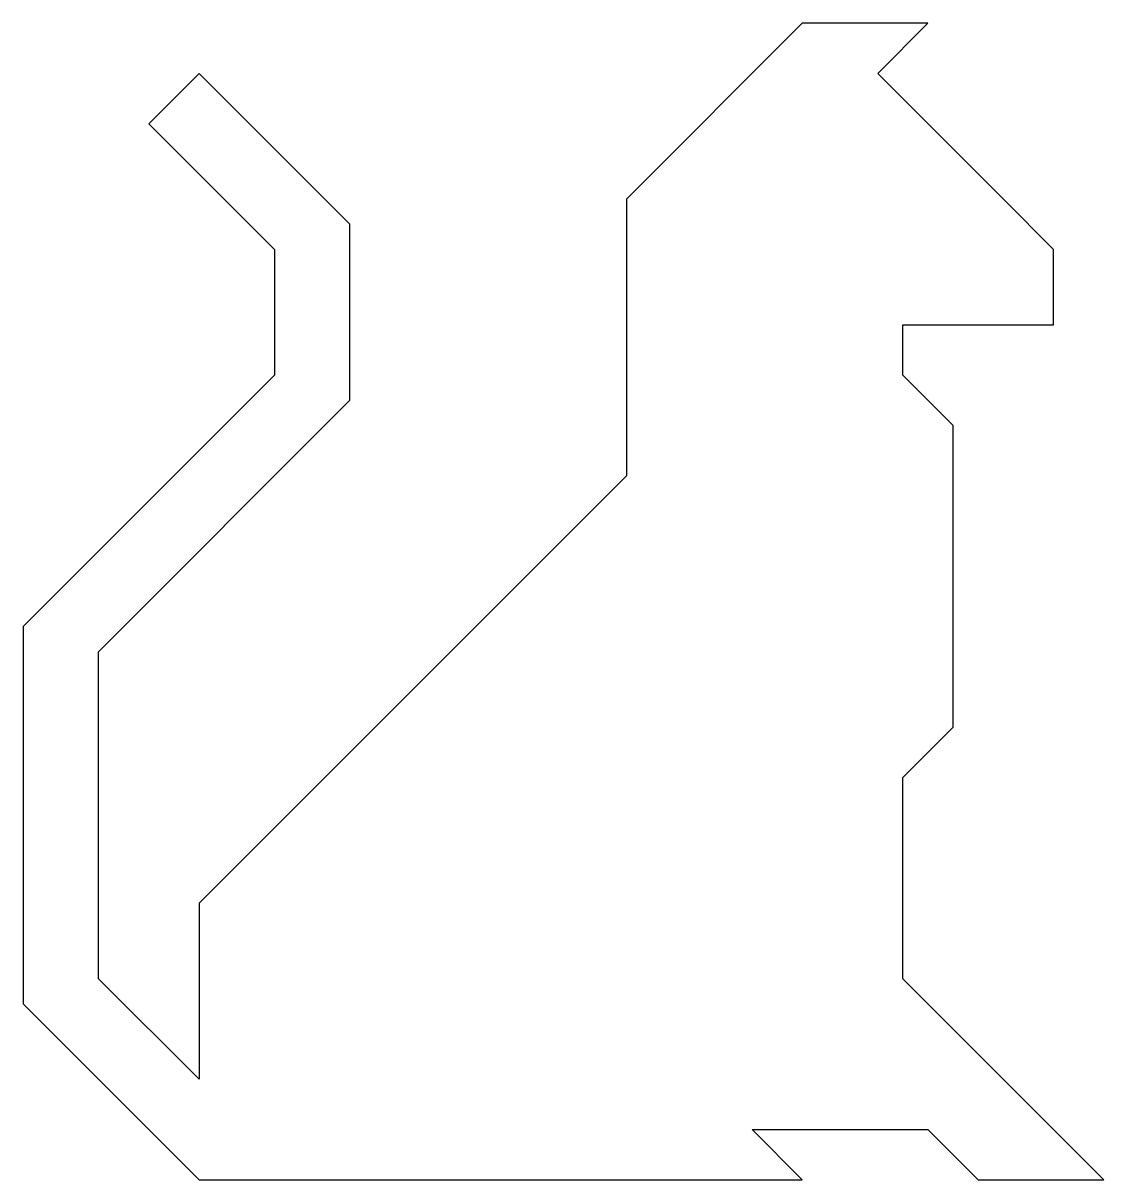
# Model space of a CAD drawing. Header units: millimetres. Extents: x -5.7 to -1.4, y -0.9 to 3.7.
import ezdxf

# ---------------------------------------------------------------- set-up
doc = ezdxf.new("R2010")
doc.units = ezdxf.units.MM
doc.layers.add('Error', color=1, linetype='CONTINUOUS')

msp = doc.modelspace()

# ---------------------------------------------------------------- linework, layer by layer
at = {"layer": 'Error'}
msp.add_lwpolyline([(-1.8, 3), (-2.3, 3.5), (-2.1, 3.7), (-2.6, 3.7), (-3.3, 3), (-3.3, 1.9), (-5, 0.2), (-5, -0.5), (-5.4, -0.1), (-5.4, 1.2), (-4.4, 2.2), (-4.4, 2.9), (-5, 3.5), (-5.2, 3.3), (-4.7, 2.8), (-4.7, 2.3), (-5.7, 1.3), (-5.7, -0.2), (-5, -0.9), (-2.6, -0.9), (-2.8, -0.7), (-2.1, -0.7), (-1.9, -0.9), (-1.4, -0.9), (-2.2, -0.1), (-2.2, 0.7), (-2, 0.9), (-2, 2.1), (-2.2, 2.3), (-2.2, 2.5), (-1.6, 2.5), (-1.6, 2.8), (-1.8, 3)], dxfattribs=at)

doc.saveas('drawing.dxf')
